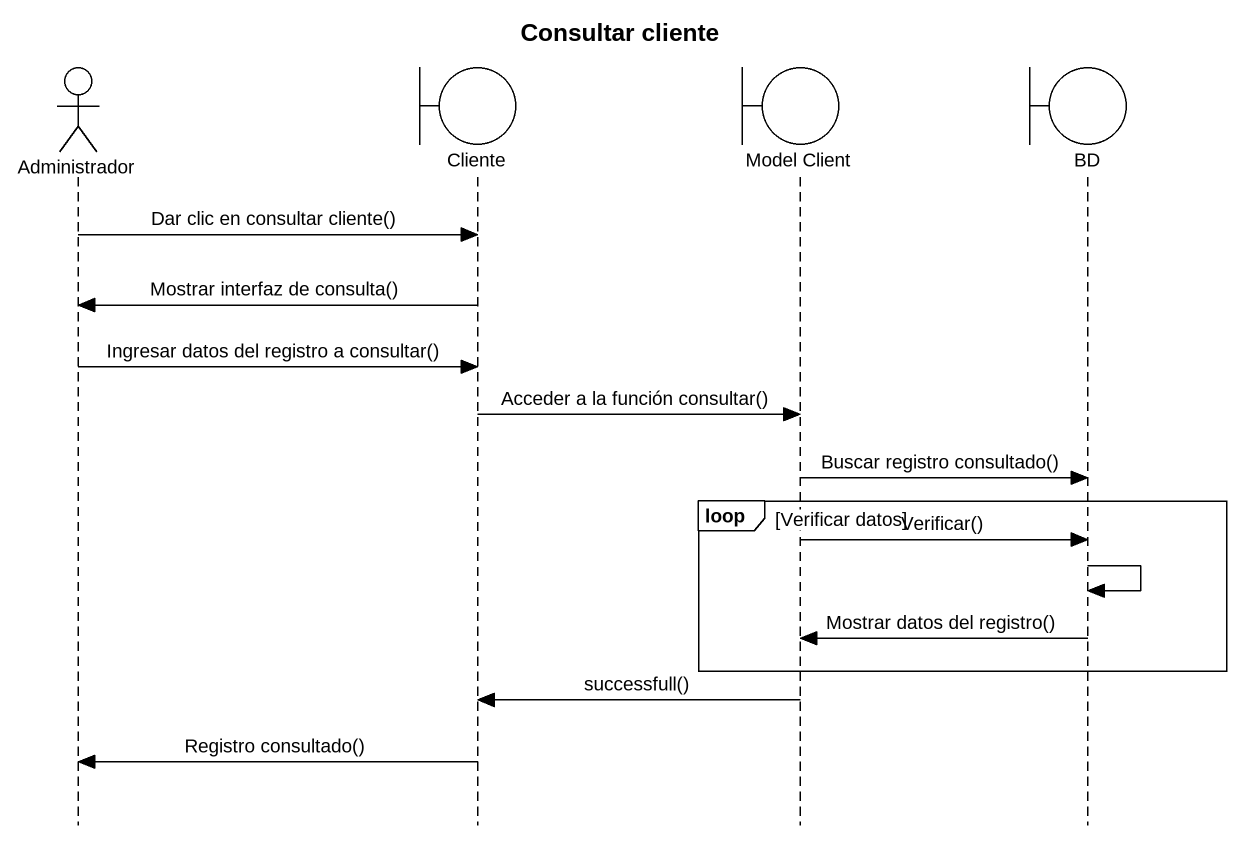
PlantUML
@startuml
title Consultar cliente
hide footbox
actor Administrador
boundary Cliente
boundary "Model Client" as Model_Client
boundary BD

Administrador -> Cliente : Dar clic en consultar cliente()
Cliente -> Administrador : Mostrar interfaz de consulta()
Administrador -> Cliente : Ingresar datos del registro a consultar()
Cliente -> Model_Client : Acceder a la función consultar()
Model_Client -> BD : Buscar registro consultado()
loop Verificar datos
  Model_Client -> BD : Verificar()
  BD -> BD
  BD -> Model_Client : Mostrar datos del registro()
end
Model_Client -> Cliente : successfull()
Cliente -> Administrador : Registro consultado()
@enduml
